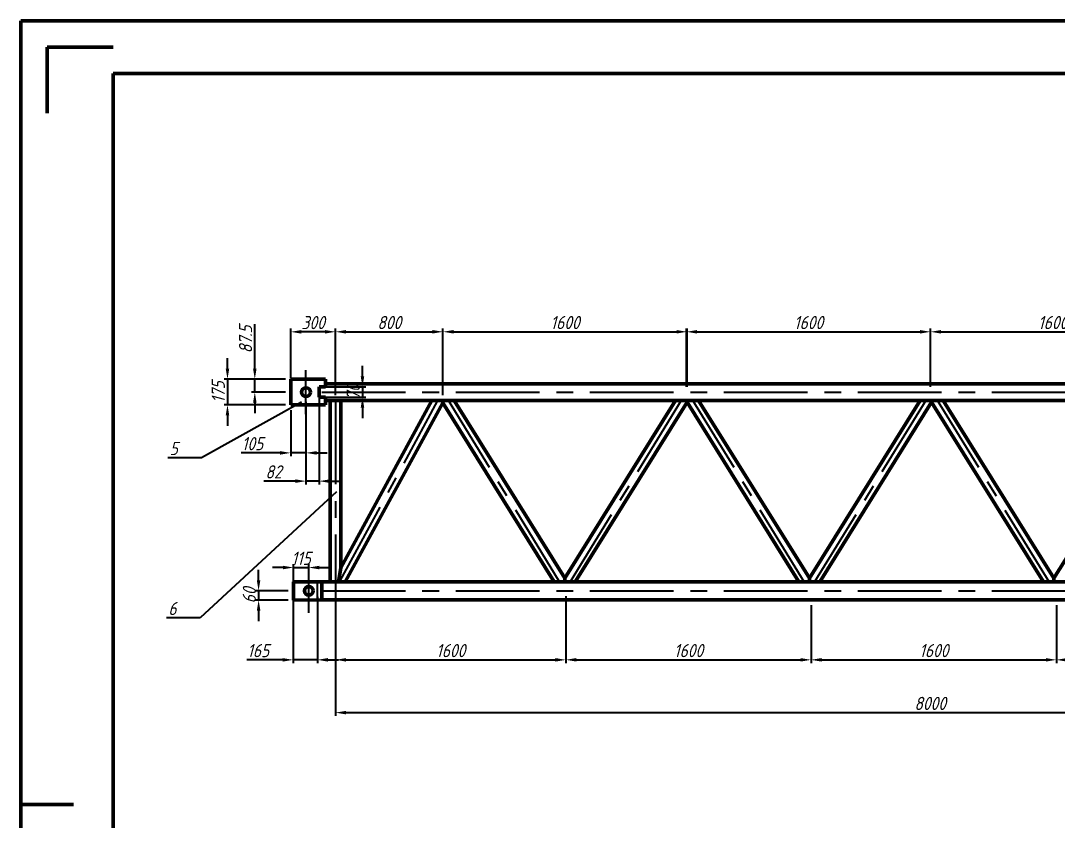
# Model space of a CAD drawing. Header units: millimetres. Extents: x 6124 to 6965, y 1320 to 1914.
# Drawn here: x 6124.4 to 6517.3, y 1610.6 to 1913.5 of the extents above; entities that cross this region are included whole.
import ezdxf
from ezdxf import colors
from ezdxf.entities.mleader import LeaderData, LeaderLine
from ezdxf.math import Vec2, Vec3

# ---------------------------------------------------------------- set-up
doc = ezdxf.new("R2010")
doc.units = ezdxf.units.MM
doc.linetypes.add('ACAD_ISO02W100', pattern=[15, 12, -3])
doc.linetypes.add('CENTER', pattern=[50.800000000000004, 31.75, -6.35, 6.35, -6.35])
for name, color, linetype, lineweight in [('中心线层', 1, 'CENTER', 25), ('总内框线', 7, 'Continuous', 50), ('标注层', 3, 'Continuous', 25), ('粗实线', 7, 'Continuous', 50), ('虚线层', 4, 'ACAD_ISO02W100', 25)]:
    doc.layers.add(name, color=color, linetype=linetype, lineweight=lineweight)
doc.styles.add('5号字', font='gbeitc.shx', dxfattribs={"height": 5, "bigfont": 'gbcbig.shx'})
doc.styles.get("Standard").update_dxf_attribs({"font": 'txt', "bigfont": 'gbcbig.shx'})
doc.dimstyles.new('ISO-25', dxfattribs={"dimtxt": 2.5, "dimasz": 2.5, "dimexe": 1.25, "dimexo": 0.625, "dimtad": 1, "dimtxsty": 'Standard', "dimcen": 2.5, "dimadec": 0, "dimazin": 0, "dimtfac": 1, "dimtmove": 0, "dimatfit": 3, "dimfxl": 1, "dimarcsym": 0})

# ---------------------------------------------------------------- blocks, each defined once
blk = doc.blocks.new('*D17')
at = {"layer": 'Defpoints', "color": 0, "transparency": 16777216}
for p in [(6243.697661190295, 1697.513070881981), (6331.003941818902, 1697.511854871018), (6331.003941818902, 1671.367768874351)]:
    blk.add_point(p, dxfattribs=at)
at = {"layer": '标注层', "color": 0, "lineweight": -2, "transparency": 16777216}
for p, q in [((6243.697661190295, 1695.513070881981), (6243.697661190295, 1670.117768874351)), ((6331.003941818902, 1695.511854871018), (6331.003941818902, 1670.117768874351)), ((6247.697661190295, 1671.367768874351), (6327.003941818902, 1671.367768874351))]:
    blk.add_line(p, q, dxfattribs=at)
at = {"layer": '标注层', "color": 0, "transparency": 16777216}
for points in [[(6247.697661190295, 1672.034435541018), (6247.697661190295, 1670.701102207684), (6243.697661190295, 1671.367768874351)], [(6327.003941818902, 1672.034435541018), (6327.003941818902, 1670.701102207684), (6331.003941818902, 1671.367768874351)]]:
    blk.add_solid(points, dxfattribs=at)
at = {"layer": '标注层', "color": 0, "transparency": 16777216, "insert": (6287.350801504598, 1674.867768874351), "char_height": 5, "attachment_point": 5, "style": '5号字'}
blk.add_mtext('1600', dxfattribs=at)
blk = doc.blocks.new('*D14')
at = {"layer": 'Defpoints', "color": 0, "transparency": 16777216}
for p in [(6243.697661190295, 1697.513143292112), (6695.589112226502, 1700.982736141186), (6695.589112226502, 1651.352687687164)]:
    blk.add_point(p, dxfattribs=at)
at = {"layer": '标注层', "color": 0, "lineweight": -2, "transparency": 16777216}
for p, q in [((6695.589112226502, 1698.982736141186), (6695.589112226502, 1650.102687687164)), ((6243.697661190295, 1695.513143292112), (6243.697661190295, 1650.102687687164)), ((6247.697661190295, 1651.352687687164), (6691.589112226502, 1651.352687687164))]:
    blk.add_line(p, q, dxfattribs=at)
at = {"layer": '标注层', "color": 0, "transparency": 16777216}
for points in [[(6247.697661190295, 1652.019354353831), (6247.697661190295, 1650.686021020497), (6243.697661190295, 1651.352687687164)], [(6691.589112226502, 1652.019354353831), (6691.589112226502, 1650.686021020497), (6695.589112226502, 1651.352687687164)]]:
    blk.add_solid(points, dxfattribs=at)
at = {"layer": '标注层', "color": 0, "transparency": 16777216, "insert": (6469.09331046801, 1654.852687687164), "char_height": 5, "attachment_point": 5, "style": '5号字'}
blk.add_mtext('8000', dxfattribs=at)
blk = doc.blocks.new('*D18')
at = {"layer": 'Defpoints', "color": 0, "transparency": 16777216}
for p in [(6331.003941818902, 1695.309879710199), (6423.974274886525, 1694.040206843918), (6423.974274886525, 1671.371597971906)]:
    blk.add_point(p, dxfattribs=at)
at = {"layer": '标注层', "color": 0, "lineweight": -2, "transparency": 16777216}
for p, q in [((6331.003941818902, 1693.309879710199), (6331.003941818902, 1670.121597971906)), ((6423.974274886525, 1692.040206843918), (6423.974274886525, 1670.121597971906)), ((6335.003941818902, 1671.371597971906), (6419.974274886525, 1671.371597971906))]:
    blk.add_line(p, q, dxfattribs=at)
at = {"layer": '标注层', "color": 0, "transparency": 16777216}
for points in [[(6335.003941818902, 1672.038264638573), (6335.003941818902, 1670.70493130524), (6331.003941818902, 1671.371597971906)], [(6419.974274886525, 1672.038264638573), (6419.974274886525, 1670.70493130524), (6423.974274886525, 1671.371597971906)]]:
    blk.add_solid(points, dxfattribs=at)
at = {"layer": '标注层', "color": 0, "transparency": 16777216, "insert": (6377.489108352713, 1674.871597971906), "char_height": 5, "attachment_point": 5, "style": '5号字'}
blk.add_mtext('1600', dxfattribs=at)
blk = doc.blocks.new('*D9')
at = {"layer": 'Defpoints', "color": 0, "transparency": 16777216}
for p in [(6423.974274886525, 1694.040206843918), (6516.978606876986, 1694.041048195194), (6516.978606876986, 1671.369084002083)]:
    blk.add_point(p, dxfattribs=at)
at = {"layer": '标注层', "color": 0, "lineweight": -2, "transparency": 16777216}
for p, q in [((6423.974274886525, 1692.040206843918), (6423.974274886525, 1670.119084002083)), ((6516.978606876986, 1692.041048195194), (6516.978606876986, 1670.119084002083)), ((6427.974274886525, 1671.369084002083), (6512.978606876986, 1671.369084002083))]:
    blk.add_line(p, q, dxfattribs=at)
at = {"layer": '标注层', "color": 0, "transparency": 16777216}
for points in [[(6427.974274886525, 1672.03575066875), (6427.974274886525, 1670.702417335416), (6423.974274886525, 1671.369084002083)], [(6512.978606876986, 1672.03575066875), (6512.978606876986, 1670.702417335416), (6516.978606876986, 1671.369084002083)]]:
    blk.add_solid(points, dxfattribs=at)
at = {"layer": '标注层', "color": 0, "transparency": 16777216, "insert": (6470.476440881755, 1674.869084002083), "char_height": 5, "attachment_point": 5, "style": '5号字'}
blk.add_mtext('1600', dxfattribs=at)
blk = doc.blocks.new('*D10')
at = {"layer": 'Defpoints', "color": 0, "transparency": 16777216}
for p in [(6516.978606876986, 1694.041048195194), (6609.982938867446, 1694.04188954647), (6609.982938867446, 1671.369925353359)]:
    blk.add_point(p, dxfattribs=at)
at = {"layer": '标注层', "color": 0, "lineweight": -2, "transparency": 16777216}
for p, q in [((6516.978606876986, 1692.041048195194), (6516.978606876986, 1670.119925353359)), ((6609.982938867446, 1692.04188954647), (6609.982938867446, 1670.119925353359)), ((6520.978606876986, 1671.369925353359), (6605.982938867446, 1671.369925353359))]:
    blk.add_line(p, q, dxfattribs=at)
at = {"layer": '标注层', "color": 0, "transparency": 16777216}
for points in [[(6520.978606876986, 1672.036592020026), (6520.978606876986, 1670.703258686692), (6516.978606876986, 1671.369925353359)], [(6605.982938867446, 1672.036592020026), (6605.982938867446, 1670.703258686692), (6609.982938867446, 1671.369925353359)]]:
    blk.add_solid(points, dxfattribs=at)
at = {"layer": '标注层', "color": 0, "transparency": 16777216, "insert": (6563.480772872216, 1674.869925353359), "char_height": 5, "attachment_point": 5, "style": '5号字'}
blk.add_mtext('1600', dxfattribs=at)
blk = doc.blocks.new('*D15')
at = {"layer": 'Defpoints', "color": 0, "transparency": 16777216}
for p in [(6284.415921867461, 1795.665336303716), (6243.697661176289, 1769.635332699804), (6284.415921867461, 1769.635351904112)]:
    blk.add_point(p, dxfattribs=at)
at = {"layer": '标注层', "color": 0, "lineweight": -2, "transparency": 16777216}
for p, q in [((6243.697661176289, 1771.635332699804), (6243.697661176289, 1796.915336303716)), ((6247.697661176289, 1795.665336303716), (6280.415921867461, 1795.665336303716)), ((6284.415921867461, 1771.635351904112), (6284.415921867461, 1796.915336303716))]:
    blk.add_line(p, q, dxfattribs=at)
at = {"layer": '标注层', "color": 0, "transparency": 16777216}
for points in [[(6247.697661176289, 1796.332002970383), (6247.697661176289, 1794.998669637049), (6243.697661176289, 1795.665336303716)], [(6280.415921867461, 1796.332002970383), (6280.415921867461, 1794.998669637049), (6284.415921867461, 1795.665336303716)]]:
    blk.add_solid(points, dxfattribs=at)
at = {"layer": '标注层', "color": 0, "transparency": 16777216, "insert": (6264.056791521875, 1799.165336303716), "char_height": 5, "attachment_point": 5, "style": '5号字'}
blk.add_mtext('800', dxfattribs=at)
blk = doc.blocks.new('*D16')
at = {"layer": 'Defpoints', "color": 0, "transparency": 16777216}
for p in [(6376.94773011747, 1795.665336303716), (6284.415921867461, 1772.821764379096), (6376.94773011747, 1772.821764379096)]:
    blk.add_point(p, dxfattribs=at)
at = {"layer": '标注层', "color": 0, "lineweight": -2, "transparency": 16777216}
for p, q in [((6284.415921867461, 1774.821764379096), (6284.415921867461, 1796.915336303716)), ((6288.415921867461, 1795.665336303716), (6372.94773011747, 1795.665336303716)), ((6376.94773011747, 1774.821764379096), (6376.94773011747, 1796.915336303716))]:
    blk.add_line(p, q, dxfattribs=at)
at = {"layer": '标注层', "color": 0, "transparency": 16777216}
for points in [[(6288.415921867461, 1796.332002970383), (6288.415921867461, 1794.998669637049), (6284.415921867461, 1795.665336303716)], [(6372.94773011747, 1796.332002970383), (6372.94773011747, 1794.998669637049), (6376.94773011747, 1795.665336303716)]]:
    blk.add_solid(points, dxfattribs=at)
at = {"layer": '标注层', "color": 0, "transparency": 16777216, "insert": (6330.681825992466, 1799.165336303716), "char_height": 5, "attachment_point": 5, "style": '5号字'}
blk.add_mtext('1600', dxfattribs=at)
blk = doc.blocks.new('*D11')
at = {"layer": 'Defpoints', "color": 0, "transparency": 16777216}
for p in [(6469.249673000246, 1795.665336303715), (6376.717864750237, 1772.821764379095), (6469.249673000246, 1772.821764379095)]:
    blk.add_point(p, dxfattribs=at)
at = {"layer": '标注层', "color": 0, "lineweight": -2, "transparency": 16777216}
for p, q in [((6376.717864750237, 1774.821764379095), (6376.717864750237, 1796.915336303715)), ((6380.717864750237, 1795.665336303715), (6465.249673000246, 1795.665336303715)), ((6469.249673000246, 1774.821764379095), (6469.249673000246, 1796.915336303715))]:
    blk.add_line(p, q, dxfattribs=at)
at = {"layer": '标注层', "color": 0, "transparency": 16777216}
for points in [[(6380.717864750237, 1796.332002970382), (6380.717864750237, 1794.998669637049), (6376.717864750237, 1795.665336303715)], [(6465.249673000246, 1796.332002970382), (6465.249673000246, 1794.998669637049), (6469.249673000246, 1795.665336303715)]]:
    blk.add_solid(points, dxfattribs=at)
at = {"layer": '标注层', "color": 0, "transparency": 16777216, "insert": (6422.983768875241, 1799.165336303715), "char_height": 5, "attachment_point": 5, "style": '5号字'}
blk.add_mtext('1600', dxfattribs=at)
blk = doc.blocks.new('*D12')
at = {"layer": 'Defpoints', "color": 0, "transparency": 16777216}
for p in [(6561.781481250255, 1795.665336303716), (6469.249673000246, 1772.821764379096), (6561.781481250255, 1772.821764379096)]:
    blk.add_point(p, dxfattribs=at)
at = {"layer": '标注层', "color": 0, "lineweight": -2, "transparency": 16777216}
for p, q in [((6469.249673000246, 1774.821764379096), (6469.249673000246, 1796.915336303716)), ((6473.249673000246, 1795.665336303716), (6557.781481250255, 1795.665336303716)), ((6561.781481250255, 1774.821764379096), (6561.781481250255, 1796.915336303716))]:
    blk.add_line(p, q, dxfattribs=at)
at = {"layer": '标注层', "color": 0, "transparency": 16777216}
for points in [[(6473.249673000246, 1796.332002970383), (6473.249673000246, 1794.998669637049), (6469.249673000246, 1795.665336303716)], [(6557.781481250255, 1796.332002970383), (6557.781481250255, 1794.998669637049), (6561.781481250255, 1795.665336303716)]]:
    blk.add_solid(points, dxfattribs=at)
at = {"layer": '标注层', "color": 0, "transparency": 16777216, "insert": (6515.51557712525, 1799.165336303716), "char_height": 5, "attachment_point": 5, "style": '5号字'}
blk.add_mtext('1600', dxfattribs=at)
blk = doc.blocks.new('*D30')
at = {"layer": 'Defpoints', "color": 0, "transparency": 16777216}
for p in [(6226.705762595902, 1795.651532223792), (6226.705762595902, 1776.007819055444), (6243.697661176289, 1776.007819055444)]:
    blk.add_point(p, dxfattribs=at)
at = {"layer": '标注层', "color": 0, "lineweight": -2, "transparency": 16777216}
for p, q in [((6226.705762595902, 1778.007819055444), (6226.705762595902, 1796.901532223792)), ((6239.697661176289, 1795.651532223792), (6230.705762595902, 1795.651532223792)), ((6243.697661176289, 1778.007819055444), (6243.697661176289, 1796.901532223792))]:
    blk.add_line(p, q, dxfattribs=at)
at = {"layer": '标注层', "color": 0, "transparency": 16777216}
for points in [[(6230.705762595902, 1796.318198890459), (6230.705762595902, 1794.984865557126), (6226.705762595902, 1795.651532223792)], [(6239.697661176289, 1796.318198890459), (6239.697661176289, 1794.984865557126), (6243.697661176289, 1795.651532223792)]]:
    blk.add_solid(points, dxfattribs=at)
at = {"layer": '标注层', "color": 0, "transparency": 16777216, "insert": (6235.201711886096, 1799.151532223792), "char_height": 5, "attachment_point": 5, "style": '5号字'}
blk.add_mtext('300', dxfattribs=at)
blk = doc.blocks.new('*D31')
at = {"layer": 'Defpoints', "color": 0, "transparency": 16777216}
for p in [(6226.705762595906, 1777.662359055445), (6202.739922983353, 1767.980934592782), (6226.705762595906, 1767.980934592782)]:
    blk.add_point(p, dxfattribs=at)
at = {"layer": '标注层', "color": 0, "lineweight": -2, "transparency": 16777216}
for p, q in [((6202.739922983353, 1781.662359055445), (6202.739922983353, 1785.662359055445)), ((6224.705762595906, 1777.662359055445), (6201.489922983353, 1777.662359055445)), ((6202.739922983353, 1777.662359055445), (6202.739922983353, 1767.980934592782)), ((6224.705762595906, 1767.980934592782), (6201.489922983353, 1767.980934592782)), ((6202.739922983353, 1763.980934592782), (6202.739922983353, 1759.980934592782))]:
    blk.add_line(p, q, dxfattribs=at)
at = {"layer": '标注层', "color": 0, "transparency": 16777216}
for points in [[(6202.073256316686, 1781.662359055445), (6203.40658965002, 1781.662359055445), (6202.739922983353, 1777.662359055445)], [(6202.073256316686, 1763.980934592782), (6203.40658965002, 1763.980934592782), (6202.739922983353, 1767.980934592782)]]:
    blk.add_solid(points, dxfattribs=at)
at = {"layer": '标注层', "color": 0, "transparency": 16777216, "insert": (6199.239922983351, 1772.821646824111), "char_height": 5, "attachment_point": 5, "rotation": 90, "style": '5号字'}
blk.add_mtext('175', dxfattribs=at)
blk = doc.blocks.new('*D32')
at = {"layer": 'Defpoints', "color": 0, "transparency": 16777216}
for p in [(6213.097842789618, 1777.662359055445), (6226.705762595906, 1777.662359055445), (6226.705762595906, 1772.821646824113)]:
    blk.add_point(p, dxfattribs=at)
at = {"layer": '标注层', "color": 0, "lineweight": -2, "transparency": 16777216}
for p, q in [((6213.097842789618, 1781.662359055445), (6213.097842789618, 1798.587320722111)), ((6224.705762595906, 1777.662359055445), (6211.847842789618, 1777.662359055445)), ((6213.097842789618, 1772.821646824113), (6213.097842789618, 1777.662359055445)), ((6224.705762595906, 1772.821646824113), (6211.847842789618, 1772.821646824113)), ((6213.097842789618, 1768.821646824113), (6213.097842789618, 1764.821646824113))]:
    blk.add_line(p, q, dxfattribs=at)
at = {"layer": '标注层', "color": 0, "transparency": 16777216}
for points in [[(6212.431176122951, 1781.662359055445), (6213.764509456285, 1781.662359055445), (6213.097842789618, 1777.662359055445)], [(6212.431176122951, 1768.821646824113), (6213.764509456285, 1768.821646824113), (6213.097842789618, 1772.821646824113)]]:
    blk.add_solid(points, dxfattribs=at)
at = {"layer": '标注层', "color": 0, "transparency": 16777216, "insert": (6209.597842789616, 1792.795654055443), "char_height": 5, "attachment_point": 5, "rotation": 90, "style": '5号字'}
blk.add_mtext('87.5', dxfattribs=at)
blk = doc.blocks.new('*D33')
at = {"layer": 'Defpoints', "color": 0, "transparency": 16777216}
for p in [(6226.705762595902, 1767.980934592782), (6232.496677636125, 1767.980934592781), (6232.496677636125, 1749.775120790292)]:
    blk.add_point(p, dxfattribs=at)
at = {"layer": '标注层', "color": 0, "lineweight": -2, "transparency": 16777216}
for p, q in [((6226.705762595902, 1765.980934592782), (6226.705762595902, 1748.525120790292)), ((6232.496677636125, 1765.980934592781), (6232.496677636125, 1748.525120790292)), ((6222.705762595902, 1749.775120790292), (6207.87391410938, 1749.775120790292)), ((6232.496677636125, 1749.775120790292), (6226.705762595902, 1749.775120790292)), ((6236.496677636125, 1749.775120790292), (6240.496677636125, 1749.775120790292))]:
    blk.add_line(p, q, dxfattribs=at)
at = {"layer": '标注层', "color": 0, "transparency": 16777216}
for points in [[(6222.705762595902, 1750.441787456959), (6222.705762595902, 1749.108454123626), (6226.705762595902, 1749.775120790292)], [(6236.496677636125, 1750.441787456959), (6236.496677636125, 1749.108454123626), (6232.496677636125, 1749.775120790292)]]:
    blk.add_solid(points, dxfattribs=at)
at = {"layer": '标注层', "color": 0, "transparency": 16777216, "insert": (6212.207247442714, 1753.275120790292), "char_height": 5, "attachment_point": 5, "style": '5号字'}
blk.add_mtext('105', dxfattribs=at)
blk = doc.blocks.new('*D34')
at = {"layer": 'Defpoints', "color": 0, "transparency": 16777216}
for p in [(6237.460272595902, 1772.82164682411), (6232.496677636125, 1771.166694480192), (6237.460272595902, 1739.081321156526)]:
    blk.add_point(p, dxfattribs=at)
at = {"layer": '标注层', "color": 0, "lineweight": -2, "transparency": 16777216}
for p, q in [((6232.496677636125, 1769.166694480192), (6232.496677636125, 1737.831321156526)), ((6237.460272595902, 1770.82164682411), (6237.460272595902, 1737.831321156526)), ((6228.496677636125, 1739.081321156526), (6216.524400542216, 1739.081321156526)), ((6237.460272595902, 1739.081321156526), (6232.496677636125, 1739.081321156526)), ((6241.460272595902, 1739.081321156526), (6245.460272595902, 1739.081321156526))]:
    blk.add_line(p, q, dxfattribs=at)
at = {"layer": '标注层', "color": 0, "transparency": 16777216}
for points in [[(6228.496677636125, 1739.747987823192), (6228.496677636125, 1738.414654489859), (6232.496677636125, 1739.081321156526)], [(6241.460272595902, 1739.747987823192), (6241.460272595902, 1738.414654489859), (6237.460272595902, 1739.081321156526)]]:
    blk.add_solid(points, dxfattribs=at)
at = {"layer": '标注层', "color": 0, "transparency": 16777216, "insert": (6220.180650542216, 1742.581321156526), "char_height": 5, "attachment_point": 5, "style": '5号字'}
blk.add_mtext('82', dxfattribs=at)
blk = doc.blocks.new('*D29')
at = {"layer": 'Defpoints', "color": 0, "transparency": 16777216}
for p in [(6237.046637595906, 1774.766914055444), (6237.460272595906, 1770.876379592781), (6253.907953093879, 1770.876379592781)]:
    blk.add_point(p, dxfattribs=at)
at = {"layer": '标注层', "color": 0, "lineweight": -2, "transparency": 16777216}
for p, q in [((6253.907953093879, 1778.766914055444), (6253.907953093879, 1782.766914055444)), ((6239.046637595906, 1774.766914055444), (6255.157953093879, 1774.766914055444)), ((6253.907953093879, 1774.766914055444), (6253.907953093879, 1770.876379592781)), ((6239.460272595906, 1770.876379592781), (6255.157953093879, 1770.876379592781)), ((6253.907953093879, 1766.876379592781), (6253.907953093879, 1762.876379592781))]:
    blk.add_line(p, q, dxfattribs=at)
at = {"layer": '标注层', "color": 0, "transparency": 16777216}
for points in [[(6253.241286427212, 1778.766914055444), (6254.574619760546, 1778.766914055444), (6253.907953093879, 1774.766914055444)], [(6253.241286427212, 1766.876379592781), (6254.574619760546, 1766.876379592781), (6253.907953093879, 1770.876379592781)]]:
    blk.add_solid(points, dxfattribs=at)
at = {"layer": '标注层', "color": 0, "transparency": 16777216, "insert": (6250.407953093877, 1772.821646824111), "char_height": 5, "attachment_point": 5, "rotation": 90, "style": '5号字'}
blk.add_mtext('70', dxfattribs=at)
blk = doc.blocks.new('*D35')
at = {"layer": 'Defpoints', "color": 0, "transparency": 16777216}
for p in [(6233.541755688795, 1706.338036165604), (6227.758413185028, 1694.039925054825), (6233.541755688795, 1694.041877190067)]:
    blk.add_point(p, dxfattribs=at)
at = {"layer": '标注层', "color": 0, "lineweight": -2, "transparency": 16777216}
for p, q in [((6223.758413185028, 1706.338036165604), (6219.758413185028, 1706.338036165604)), ((6227.758413185028, 1696.039925054825), (6227.758413185028, 1707.588036165604)), ((6227.758413185028, 1706.338036165604), (6233.541755688795, 1706.338036165604)), ((6233.541755688795, 1696.041877190067), (6233.541755688795, 1707.588036165604)), ((6237.541755688795, 1706.338036165604), (6241.541755688795, 1706.338036165604))]:
    blk.add_line(p, q, dxfattribs=at)
at = {"layer": '标注层', "color": 0, "transparency": 16777216}
for points in [[(6223.758413185028, 1707.004702832271), (6223.758413185028, 1705.671369498937), (6227.758413185028, 1706.338036165604)], [(6237.541755688795, 1707.004702832271), (6237.541755688795, 1705.671369498937), (6233.541755688795, 1706.338036165604)]]:
    blk.add_solid(points, dxfattribs=at)
at = {"layer": '标注层', "color": 0, "transparency": 16777216, "insert": (6230.650084436911, 1709.838036165604), "char_height": 5, "attachment_point": 5, "style": '5号字'}
blk.add_mtext('115', dxfattribs=at)
blk = doc.blocks.new('*D36')
at = {"layer": 'Defpoints', "color": 0, "transparency": 16777216}
for p in [(6227.758413185033, 1697.511271812922), (6214.535234351632, 1694.039925450339), (6227.759584918778, 1694.039925450339)]:
    blk.add_point(p, dxfattribs=at)
at = {"layer": '标注层', "color": 0, "lineweight": -2, "transparency": 16777216}
for p, q in [((6214.535234351632, 1701.511271812922), (6214.535234351632, 1705.511271812922)), ((6225.758413185033, 1697.511271812922), (6213.285234351632, 1697.511271812922)), ((6214.535234351632, 1697.511271812922), (6214.535234351632, 1694.039925450339)), ((6225.759584918778, 1694.039925450339), (6213.285234351632, 1694.039925450339)), ((6214.535234351632, 1690.039925450339), (6214.535234351632, 1686.039925450339))]:
    blk.add_line(p, q, dxfattribs=at)
at = {"layer": '标注层', "color": 0, "transparency": 16777216}
for points in [[(6213.868567684965, 1701.511271812922), (6215.201901018298, 1701.511271812922), (6214.535234351632, 1697.511271812922)], [(6213.868567684965, 1690.039925450339), (6215.201901018298, 1690.039925450339), (6214.535234351632, 1694.039925450339)]]:
    blk.add_solid(points, dxfattribs=at)
at = {"layer": '标注层', "color": 0, "transparency": 16777216, "insert": (6211.03523435163, 1695.775598631628), "char_height": 5, "attachment_point": 5, "rotation": 90, "style": '5号字'}
blk.add_mtext('60', dxfattribs=at)
blk = doc.blocks.new('_None')
blk = doc.blocks.new('*D49')
at = {"layer": 'Defpoints', "color": 0, "transparency": 16777216}
for p in [(6227.633977063304, 1697.184841048006), (6236.84650318503, 1697.184841048006), (6236.84650318503, 1671.367768874351)]:
    blk.add_point(p, dxfattribs=at)
at = {"layer": '标注层', "color": 0, "lineweight": -2, "transparency": 16777216}
for p, q in [((6227.633977063304, 1695.184841048006), (6227.633977063304, 1670.117768874351)), ((6236.84650318503, 1695.184841048006), (6236.84650318503, 1670.117768874351)), ((6223.633977063304, 1671.367768874351), (6210.03400372997, 1671.367768874351)), ((6236.84650318503, 1671.367768874351), (6227.633977063304, 1671.367768874351)), ((6240.84650318503, 1671.367768874351), (6244.84650318503, 1671.367768874351))]:
    blk.add_line(p, q, dxfattribs=at)
at = {"layer": '标注层', "color": 0, "transparency": 16777216}
for points in [[(6223.633977063304, 1672.034435541018), (6223.633977063304, 1670.701102207684), (6227.633977063304, 1671.367768874351)], [(6240.84650318503, 1672.034435541018), (6240.84650318503, 1670.701102207684), (6236.84650318503, 1671.367768874351)]]:
    blk.add_solid(points, dxfattribs=at)
at = {"layer": '标注层', "color": 0, "transparency": 16777216, "insert": (6214.367337063304, 1674.867768874351), "char_height": 5, "attachment_point": 5, "style": '5号字'}
blk.add_mtext('165', dxfattribs=at)

msp = doc.modelspace()

# ---------------------------------------------------------------- linework, layer by layer
at = {"layer": '中心线层', "color": 0}
for p, q in [((6232.496677636125, 1764.474186355561), (6232.496677636126, 1781.168315620268)), ((6238.498883185028, 1772.821764379096), (6710.286514374309, 1772.821764379096)), ((6243.697661176289, 1769.635332654919), (6243.697661192584, 1685.722877873189)), ((6245.472402326461, 1701.247771376607), (6282.513376294803, 1769.635361470418)), ((6328.612409225856, 1700.982736141186), (6286.497903308325, 1769.635361506766)), ((6374.760447324017, 1769.6353326988), (6332.587320033088, 1700.98273614118)), ((6421.308097513393, 1700.98273614118), (6379.193591595862, 1769.635361506761)), ((6467.456135611554, 1769.635332698795), (6425.283008320625, 1700.982736141178)), ((6514.197750897998, 1700.982736141183), (6471.889279883528, 1769.635361506766)), ((6233.541755688795, 1689.175120749868), (6233.541755688796, 1705.847455848696)), ((6238.49888318503, 1697.513143291102), (6710.544168547111, 1697.50656859524))]:
    msp.add_line(p, q, dxfattribs=at)
at = {"layer": '总内框线', "color": 0}
for p, q in [((6124.372667979245, 1913.523109641741), (6124.372667979245, 1319.523109641741)), ((6965.372667979245, 1913.523109641741), (6124.372667979245, 1913.523109641741)), ((6134.372667979245, 1903.523109641741), (6159.372667979245, 1903.523109641741)), ((6134.372667979245, 1903.523109641741), (6134.372667979245, 1878.523109641741)), ((6159.372667979245, 1893.523109641741), (6159.372667979246, 1339.523109641741)), ((6945.372667979245, 1893.523109641741), (6159.372667979245, 1893.523109641741)), ((6237.460272595902, 1772.82164682411), (6237.460272595902, 1774.766914055444)), ((6237.460272595902, 1770.87637959278), (6237.460272595902, 1772.82164682411)), ((6241.669924404279, 1700.982736096908), (6241.669924390819, 1769.635332654522)), ((6245.662190909041, 1706.276880285611), (6280.205289105215, 1769.635332662006)), ((6245.725397961633, 1769.635332655313), (6245.725397973914, 1706.392907240274)), ((6284.368787441132, 1768.800020083797), (6247.394749597684, 1700.98273609802)), ((6124.372667979245, 1616.523109641741), (6144.372667979245, 1616.523109641741))]:
    msp.add_line(p, q, dxfattribs=at)
at = {"layer": '粗实线', "color": 0}
for p, q in [((6239.942082595902, 1777.662359055444), (6226.705762595902, 1777.662359055444)), ((6226.705762595902, 1767.980934592781), (6226.705762595902, 1777.662359055444)), ((6239.942082595902, 1774.766914055444), (6239.942082595902, 1777.662359055444)), ((6698.306080217886, 1776.008196067595), (6239.942082595902, 1776.008196067587)), ((6239.942082595902, 1774.766914055444), (6237.460272595902, 1774.766914055444)), ((6239.942082595902, 1770.876379592781), (6237.460272595902, 1770.876379592781)), ((6239.942082595902, 1770.876379592781), (6239.942082595902, 1767.980934592781)), ((6239.942082595902, 1769.6353326988), (6280.205286921684, 1769.6353326988)), ((6280.205272100138, 1769.6353326988), (6288.626571634784, 1769.635371109423)), ((6284.36883821925, 1768.799938625314), (6326.624957275473, 1700.982736141183)), ((6284.369238788549, 1768.800822640204), (6284.369234982123, 1769.635351691165)), ((6330.599861176364, 1702.271850858283), (6288.626571634655, 1769.635371109423)), ((6288.626571634784, 1769.6353326988), (6372.57316453063, 1769.6353326988)), ((6372.573183205481, 1769.6353326988), (6330.599861176364, 1702.271850858283)), ((6334.57477888981, 1700.982736141183), (6376.947712226474, 1768.987570786261)), ((6372.573183205481, 1769.6353326988), (6381.32227702946, 1769.6353326988)), ((6376.947712226474, 1769.635332698797), (6376.947712226474, 1768.987570786261)), ((6376.947712226474, 1768.987570786261), (6419.320631750459, 1700.982736141183)), ((6381.322246109639, 1769.6353326988), (6465.268839005485, 1769.6353326988)), ((6423.295549463903, 1702.271850858283), (6381.322277029332, 1769.635332698797)), ((6465.26885784039, 1769.6353326988), (6423.295549463903, 1702.271850858283)), ((6427.270453364794, 1700.982736141183), (6469.643386701458, 1768.987570786261)), ((6465.268839005485, 1769.6353326988), (6474.017934397305, 1769.6353326988)), ((6469.643386701458, 1769.635332698803), (6469.643386701458, 1768.987570786261)), ((6469.643386701458, 1768.987570786261), (6512.016320037996, 1700.982736141183)), ((6474.017934397305, 1769.6353326988), (6566.71363979198, 1769.6353326988)), ((6515.991237751568, 1702.271850858283), (6474.017965317125, 1769.6353326988)), ((6557.964559780938, 1769.6353326988), (6515.991237751568, 1702.271850858283)), ((6239.942082595902, 1767.980934592781), (6226.705762595902, 1767.980934592781)), ((6245.662190909041, 1706.276880285611), (6244.820519040357, 1700.982736141108)), ((6330.599861176364, 1702.271850858283), (6330.599861176364, 1700.982736141183)), ((6423.295549463903, 1702.271850858283), (6423.295549463903, 1700.982736141183)), ((6515.991237751568, 1702.271850858283), (6515.991237751568, 1700.982736141183)), ((6227.758413185029, 1700.982618571017), (6227.758413185028, 1694.039925054825)), ((6238.49888318503, 1700.982618571017), (6227.758413185029, 1700.982618571017)), ((6238.49888318503, 1700.982736141104), (6700.787890217887, 1700.982736141104)), ((6238.49888318503, 1694.043550441008), (6238.49888318503, 1700.98273614118)), ((6238.49888318503, 1694.043432870845), (6238.49888318503, 1700.982618571017)), ((6238.49888318503, 1694.043550441008), (6227.758413185029, 1694.039925054825)), ((6238.49888318503, 1694.043562165017), (6700.787890217887, 1694.043562165017))]:
    msp.add_line(p, q, dxfattribs=at)
for centre, radius in [((6232.496652595902, 1772.821234480002), 1.65454), ((6233.541743185029, 1697.511271812921), 1.65238)]:
    msp.add_circle(centre, radius, dxfattribs=at)
at = {"layer": '虚线层', "color": 0}
msp.add_line((6236.846503185029, 1694.039925054825), (6236.846503185028, 1700.982618571017), dxfattribs=at)

# ---------------------------------------------------------------- dimensions: what is measured, and where the dimension line sits
at = {"layer": '标注层', "color": 0}
for base, p1, p2, text, picture, middle in [((6226.705762595902, 1795.651532223792), (6243.697661176289, 1776.007819055444), (6226.705762595902, 1776.007819055444), '300', '*D30', (6235.201711886096, 1799.151532223792)), ((6284.415921867461, 1795.665336303716), (6243.697661176289, 1769.635332699804), (6284.415921867461, 1769.635351904112), '800', '*D15', (6264.056791521875, 1799.165336303716)), ((6376.94773011747, 1795.665336303716), (6284.415921867461, 1772.821764379096), (6376.94773011747, 1772.821764379096), '1600', '*D16', (6330.681825992466, 1799.165336303716)), ((6469.249673000246, 1795.665336303715), (6376.717864750237, 1772.821764379095), (6469.249673000246, 1772.821764379095), '1600', '*D11', (6422.983768875241, 1799.165336303715)), ((6561.781481250255, 1795.665336303716), (6469.249673000246, 1772.821764379096), (6561.781481250255, 1772.821764379096), '1600', '*D12', (6515.51557712525, 1799.165336303716)), ((6331.003941818902, 1671.367768874351), (6243.697661190295, 1697.513070881981), (6331.003941818902, 1697.511854871018), '1600', '*D17', (6287.350801504598, 1674.867768874351)), ((6423.974274886525, 1671.371597971906), (6331.003941818902, 1695.309879710199), (6423.974274886525, 1694.040206843918), '1600', '*D18', (6377.489108352713, 1674.871597971906)), ((6516.978606876986, 1671.369084002083), (6423.974274886525, 1694.040206843918), (6516.978606876986, 1694.041048195194), '1600', '*D9', (6470.476440881755, 1674.869084002083)), ((6609.982938867446, 1671.369925353359), (6516.978606876986, 1694.041048195194), (6609.982938867446, 1694.04188954647), '1600', '*D10', (6563.480772872216, 1674.869925353359))]:
    dim = msp.add_linear_dim(base=base, p1=p1, p2=p2, text=text, dimstyle='ISO-25', override={"dimtxt": 15, "dimasz": 4, "dimexo": 2, "dimgap": 1, "dimdsep": 46, "dimtxsty": '5号字'}, dxfattribs=at)
    dim.commit()
    dim.dimension.update_dxf_attribs({"geometry": picture, "text_midpoint": middle})
for base, p1, p2, text, picture, middle in [((6213.097842789618, 1777.662359055445), (6226.705762595902, 1772.821646824113), (6226.705762595902, 1777.662359055444), '87.5', '*D32', (6213.097842789616, 1792.795654055443)), ((6253.907953093879, 1770.876379592781), (6237.046637595902, 1774.766914055443), (6237.460272595902, 1770.87637959278), '70', '*D29', (6253.907953093877, 1772.821646824111)), ((6214.535234351632, 1694.039925450339), (6227.758413185029, 1697.511271812921), (6227.759584918775, 1694.039925450338), '60', '*D36', (6214.53523435163, 1695.775598631628))]:
    dim = msp.add_linear_dim(base=base, p1=p1, p2=p2, angle=90, text=text, dimstyle='ISO-25', override={"dimtxt": 15, "dimasz": 4, "dimexo": 2, "dimgap": 1, "dimdsep": 46, "dimtxsty": '5号字'}, dxfattribs=at)
    dim.commit()
    dim.dimension.update_dxf_attribs({"geometry": picture, "text_midpoint": middle, "dimtype": 160})
dim = msp.add_linear_dim(base=(6202.739922983353, 1767.980934592782), p1=(6226.705762595902, 1777.662359055444), p2=(6226.705762595902, 1767.980934592781), angle=90, text='175', dimstyle='ISO-25', override={"dimtxt": 15, "dimasz": 4, "dimexo": 2, "dimgap": 1, "dimdsep": 46, "dimtxsty": '5号字'}, dxfattribs=at)
dim.commit()
dim.dimension.update_dxf_attribs({"geometry": '*D31', "text_midpoint": (6199.239922983351, 1772.821646824111)})
for base, p1, p2, text, picture, middle in [((6237.460272595902, 1739.081321156526), (6232.496677636125, 1771.166694480192), (6237.460272595902, 1772.82164682411), '82', '*D34', (6220.180650542216, 1739.081321156526)), ((6232.496677636125, 1749.775120790292), (6226.705762595902, 1767.980934592782), (6232.496677636125, 1767.980934592781), '105', '*D33', (6212.207247442714, 1749.775120790292)), ((6233.541755688795, 1706.338036165604), (6227.758413185028, 1694.039925054825), (6233.541755688795, 1694.041877190067), '115', '*D35', (6230.650084436911, 1706.338036165604)), ((6695.589112226502, 1651.352687687164), (6243.697661190295, 1697.513143292112), (6695.589112226502, 1700.982736141186), '8000', '*D14', (6469.09331046801, 1651.352687687164)), ((6236.84650318503, 1671.367768874351), (6227.633977063304, 1697.184841048006), (6236.84650318503, 1697.184841048006), '165', '*D49', (6214.367337063304, 1671.367768874351))]:
    dim = msp.add_linear_dim(base=base, p1=p1, p2=p2, text=text, dimstyle='ISO-25', override={"dimtxt": 15, "dimasz": 4, "dimexo": 2, "dimgap": 1, "dimdsep": 46, "dimtxsty": '5号字'}, dxfattribs=at)
    dim.commit()
    dim.dimension.update_dxf_attribs({"geometry": picture, "text_midpoint": middle, "dimtype": 160})

# ---------------------------------------------------------------- leaders
ml = msp.add_multileader_mtext('Standard', dxfattribs=at)
ml.set_content('5', style='5号字')
ml.set_leader_properties()
ml.set_arrow_properties(name='NONE')
ml.build(insert=Vec2(0, 0))
ml.multileader.update_dxf_attribs({"text_left_attachment_type": 6, "text_right_attachment_type": 6, "dogleg_length": 0.36, "arrow_head_size": 7.9770075})
ctx = ml.context
ctx.base_point, ctx.char_height, ctx.arrow_head_size, ctx.landing_gap_size, ctx.plane_origin = Vec3(6181.326277080833, 1747.955293881532), 5, 7.9770075, 0, Vec3(6912.813926029931, 1845.485677577462)
ctx.left_attachment, ctx.right_attachment, ctx.text_align_type = 6, 6, 2
notes = []
notes.append((ctx, [(0, (1, 1, 0), (6192.943946167878, 1747.955293881532), (-1, 0), 9.013502420378572, [(0, [(6230.815992336998, 1768.992566773043)], 0, [])])]))
ctx.mtext.insert, ctx.mtext.alignment, ctx.mtext.flow_direction = Vec3(6183.9304437475, 1753.955293881532), 3, 5
ml = msp.add_multileader_mtext('Standard', dxfattribs=at)
ml.set_content('6', style='5号字')
ml.set_leader_properties()
ml.set_arrow_properties(name='NONE')
ml.build(insert=Vec2(0, 0))
ml.multileader.update_dxf_attribs({"text_left_attachment_type": 6, "text_right_attachment_type": 6, "dogleg_length": 0.36, "arrow_head_size": 7.9770075})
ctx = ml.context
ctx.base_point, ctx.char_height, ctx.arrow_head_size, ctx.landing_gap_size, ctx.plane_origin = Vec3(6181.326277080833, 1687.306757342861), 5, 7.9770075, 0, Vec3(6926.118317124618, 1811.489330461825)
ctx.left_attachment, ctx.right_attachment, ctx.text_align_type = 6, 6, 2
notes.append((ctx, [(0, (1, 1, 0), (6192.423112834545, 1687.306757342861), (-1, 0), 9.013502420378572, [(0, [(6244.120383431684, 1734.996219657407)], 0, [])])]))
ctx.mtext.insert, ctx.mtext.alignment, ctx.mtext.flow_direction = Vec3(6183.409610414166, 1693.306757342861), 3, 5
for ctx, leaders in notes:
    for number, flags, end, landing, length, lines in leaders:
        leader = LeaderData()
        leader.index, (leader.has_last_leader_line, leader.has_dogleg_vector, leader.attachment_direction) = number, flags
        leader.last_leader_point, leader.dogleg_vector, leader.dogleg_length = Vec3(end), Vec3(landing), length
        for number, points, colour, breaks in lines:
            line = LeaderLine()
            line.index, line.vertices, line.color, line.breaks = number, Vec3.list(points), colors.encode_raw_color(colour), breaks
            leader.lines.append(line)
        ctx.leaders.append(leader)

doc.saveas('drawing.dxf')
